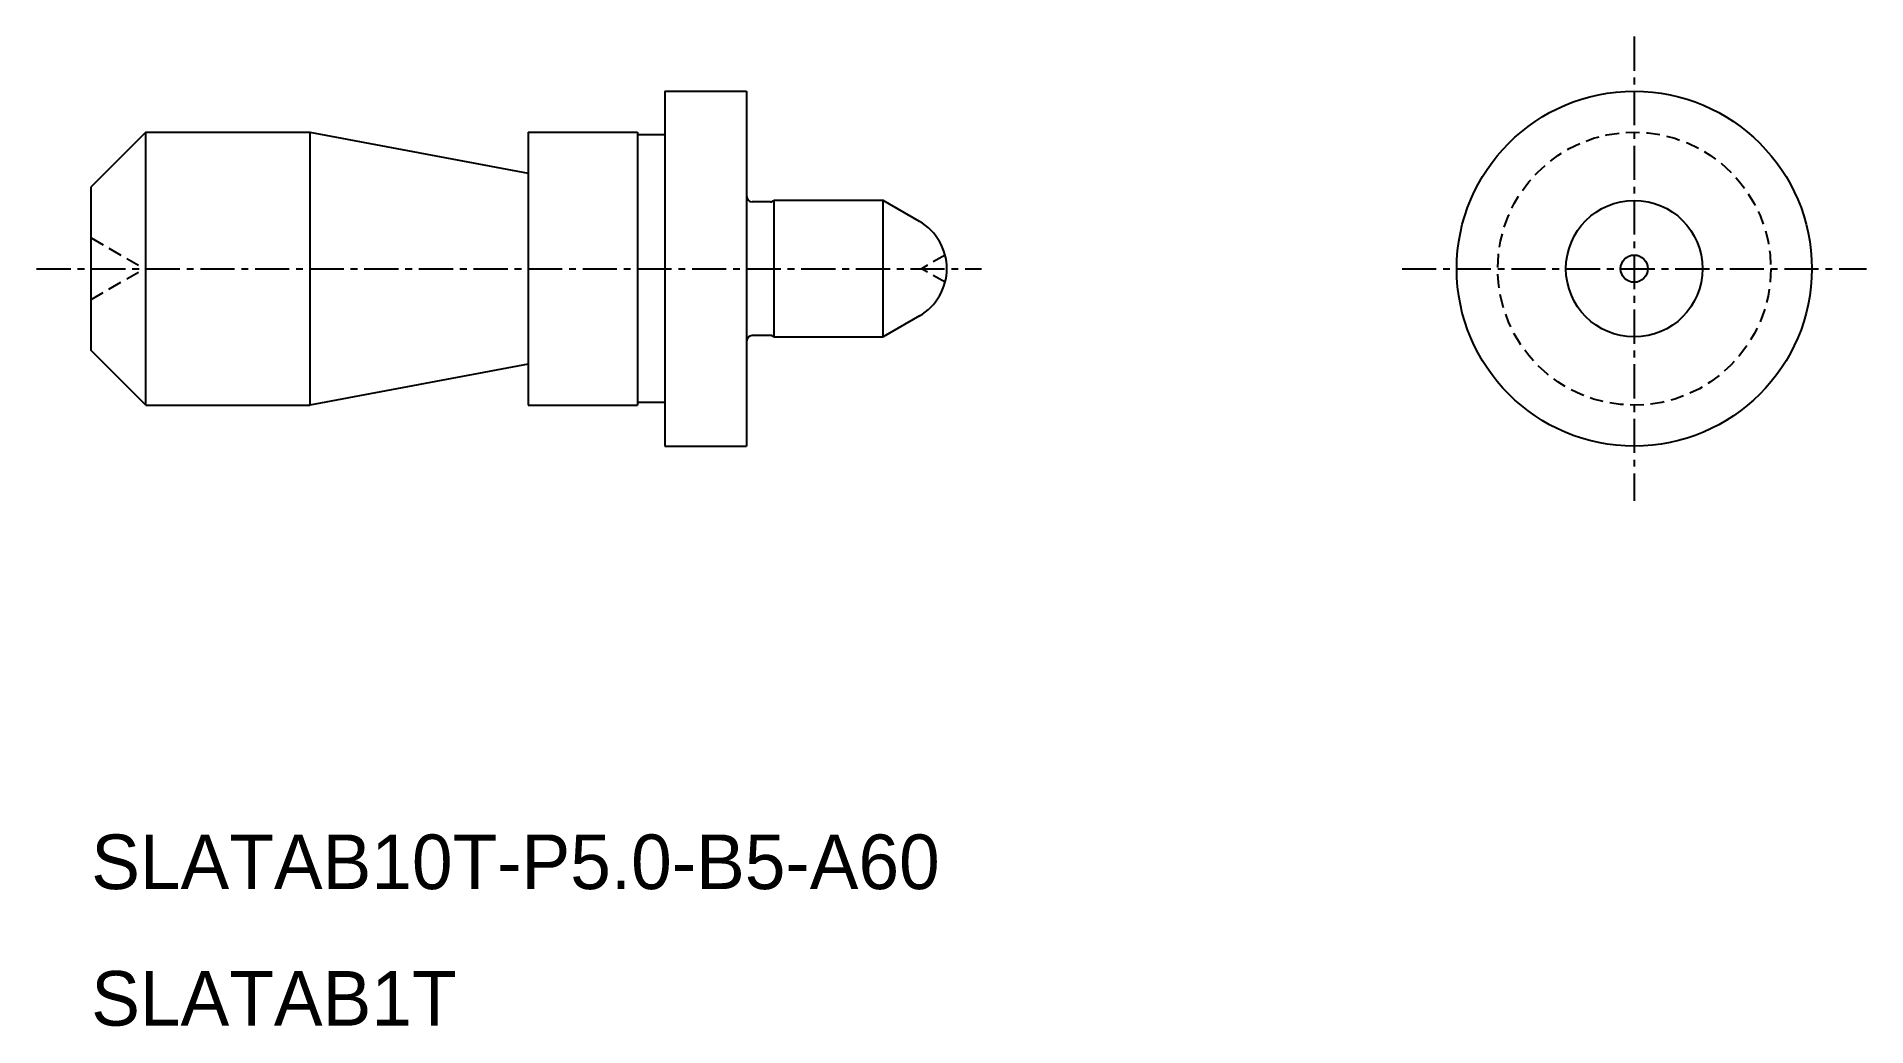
# Model space of a CAD drawing. Extents: x -1486.1 to -1419.1, y -738.3 to -702.1.
import ezdxf

# ---------------------------------------------------------------- set-up
doc = ezdxf.new("R2010")
doc.units = 0
doc.linetypes.add('CENTER', pattern=[2, 1.25, -0.25, 0.25, -0.25])
doc.linetypes.add('DASHED', pattern=[0.75, 0.5, -0.25])
doc.layers.get('0').update_dxf_attribs({"linetype": 'CONTINUOUS'})
doc.layers.add('CENTER', color=1, linetype='CENTER')

msp = doc.modelspace()

# ---------------------------------------------------------------- linework, layer by layer
at = {"color": 7, "linetype": 'CONTINUOUS'}
for p, q in [((-1463.149, -704.091), (-1463.149, -717.091)), ((-1463.149, -704.091), (-1460.149, -704.091)), ((-1460.149, -704.091), (-1460.149, -717.091)), ((-1482.149, -705.591), (-1484.149, -707.591)), ((-1482.149, -705.591), (-1476.149, -705.591)), ((-1476.149, -705.591), (-1468.149, -707.091)), ((-1476.149, -705.591), (-1476.149, -715.591)), ((-1468.149, -705.591), (-1464.149, -705.591)), ((-1468.149, -705.591), (-1468.149, -715.591)), ((-1464.149, -705.591), (-1464.149, -715.591)), ((-1463.149, -705.691), (-1464.149, -705.691)), ((-1484.149, -713.591), (-1484.149, -707.591)), ((-1459.281, -708.141), (-1459.949, -708.141)), ((-1455.149, -708.091), (-1459.149, -708.091)), ((-1459.149, -708.091), (-1459.149, -713.091)), ((-1455.149, -713.091), (-1455.149, -708.091)), ((-1453.819, -708.859), (-1455.149, -708.091)), ((-1453.819, -712.324), (-1455.149, -713.091)), ((-1459.281, -713.041), (-1459.949, -713.041)), ((-1459.149, -713.091), (-1455.149, -713.091)), ((-1482.149, -715.591), (-1484.149, -713.591)), ((-1468.149, -714.091), (-1476.149, -715.591)), ((-1463.149, -715.491), (-1464.149, -715.491)), ((-1482.149, -715.591), (-1476.149, -715.591)), ((-1468.149, -715.591), (-1464.149, -715.591)), ((-1463.149, -717.091), (-1460.149, -717.091))]:
    msp.add_line(p, q, dxfattribs=at)
at = {"color": 3, "linetype": 'DASHED'}
for p, q in [((-1484.149, -709.466), (-1482.2, -710.591)), ((-1452.882, -710.091), (-1453.748, -710.591)), ((-1484.149, -711.716), (-1482.2, -710.591)), ((-1452.882, -711.091), (-1453.748, -710.591))]:
    msp.add_line(p, q, dxfattribs=at)
at = {"color": 7, "linetype": 'CONTINUOUS'}
msp.add_circle((-1427.649, -710.591), 6.5, dxfattribs=at)
at = {"color": 3, "linetype": 'DASHED'}
msp.add_circle((-1427.649, -710.591), 5, dxfattribs=at)
msp.add_circle((-1427.649, -710.591), 2.5)
at = {"color": 7, "linetype": 'CONTINUOUS'}
for centre, radius, start, end in [((-1459.949, -707.941), 0.2, 180, 270), ((-1459.281, -707.941), 0.2, 270, 311.40962), ((-1454.819, -710.591), 2, 300, 60), ((-1459.949, -713.241), 0.2, 90, 180), ((-1459.281, -713.241), 0.2, 48.59038, 90)]:
    msp.add_arc(centre, radius, start, end, dxfattribs=at)
at = {"layer": 'CENTER', "color": 1, "linetype": 'CENTER'}
for p, q in [((-1427.649, -702.091), (-1427.649, -719.091)), ((-1486.149, -710.591), (-1451.546, -710.591)), ((-1436.149, -710.591), (-1419.149, -710.591))]:
    msp.add_line(p, q, dxfattribs=at)
at = {"layer": 'CENTER', "color": 7, "linetype": 'CONTINUOUS'}
msp.add_line((-1482.149, -715.591), (-1482.149, -705.591), dxfattribs=at)
msp.add_circle((-1427.649, -710.591), 0.5, dxfattribs=at)

# ---------------------------------------------------------------- texts
at = {"color": 7, "linetype": 'CONTINUOUS'}
for s, p in [('SLATAB10T-P5.0-B5-A60', (-1484.149, -733.313)), ('SLATAB1T', (-1484.149, -738.313))]:
    msp.add_text(s, height=2, dxfattribs=at).set_placement(p)

doc.saveas('drawing.dxf')
